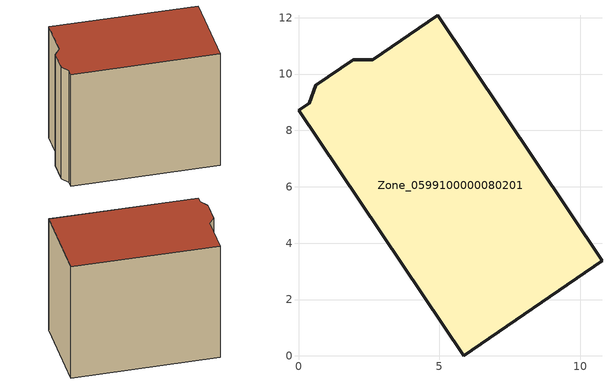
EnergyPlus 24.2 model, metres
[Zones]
Zone_0599100000080201
 floor ground (C_G): 0,8.71 0.38,8.97 0.61,9.6 1.94,10.51 2.63,10.5 4.94,12.09 10.77,3.37 5.86,0 z0
 wall outside (C_F): 5.86,0 10.77,3.37 4.94,12.09 2.63,10.5 1.94,10.51 0.61,9.6 0.38,8.97 0,8.71 5.86,0 z0:9.18
 roof outside (C_R): 0.38,8.97 0,8.71 5.86,0 10.77,3.37 4.94,12.09 2.63,10.5 1.94,10.51 0.61,9.6 z9.18
[BUILDING]
Pand.0599100000080201: North Axis=0; Terrain=City; Loads Convergence Tolerance Value=0.04; Temperature Convergence Tolerance Value=0.4; Solar Distribution=FullExterior; Maximum Number of Warmup Days=25; Minimum Number of Warmup Days=1
[Site:Location]
Rotterdam.The.Hague.AP_ZH_NLD Design_Conditions: Latitude=51.96; Longitude=4.45; Time Zone=1; Elevation=-4.5
[SITE:GROUNDTEMPERATURE:BUILDINGSURFACE]
18, 18, 18, 18, 18, 18, 18, 18, 18, 18, 18, 18
[MATERIAL] Thermal Absorptance=0.9; Solar Absorptance=0.7; Visible Absorptance=0.7
Name | Roughness | Thickness | Conductivity | Density | Specific Heat
G.TI.1946 | MediumSmooth | 0.15 | 1 | 540 | 1210
F.TI.1946 | Rough | 0.3 | 0.857143 | 1920 | 840
R.TI.1946 | MediumRough | 0.2 | 0.1 | 1500 | 1000
[CONSTRUCTION]
C_G: G.TI.1946
C_F: F.TI.1946
C_R: R.TI.1946
[ZONE]
Zone_0599100000080201: Type=1; Multiplier=1; Ceiling Height=Autocalculate; Volume=Autocalculate; Floor Area=autocalculate; Part of Total Floor Area=Yes
[ZONEINFILTRATION:DESIGNFLOWRATE]
Infil_Zone_0599100000080201: Zone or ZoneList or Space or SpaceList=Zone_0599100000080201; Schedule=AlwaysOn; Design Flow Rate Calculation Method=Flow/Area; Flow Rate per Floor Area=0.003; Constant Term Coefficient=1; Temperature Term Coefficient=0; Velocity Term Coefficient=0; Velocity Squared Term Coefficient=0
[HVACTEMPLATE:ZONE:IDEALLOADSAIRSYSTEM]
Zone_0599100000080201: Maximum Heating Supply Air Temperature=50; Minimum Cooling Supply Air Temperature=13; Maximum Heating Supply Air Humidity Ratio=0.0156; Minimum Cooling Supply Air Humidity Ratio=0.0077; Heating Limit=NoLimit; Cooling Limit=NoLimit; Dehumidification Control Type=ConstantSensibleHeatRatio; Cooling Sensible Heat Ratio=0.7; Dehumidification Setpoint=60; Humidification Control Type=None; Humidification Setpoint=30; Outdoor Air Method=None; Outdoor Air Flow Rate per Person=0.00944; Outdoor Air Flow Rate per Zone Floor Area=0; Outdoor Air Flow Rate per Zone=0; Demand Controlled Ventilation Type=None; Outdoor Air Economizer Type=NoEconomizer; Heat Recovery Type=None; Sensible Heat Recovery Effectiveness=0.7; Latent Heat Recovery Effectiveness=0.65
[ZONECONTROL:THERMOSTAT]
ThermostatControl_Zone_0599100000080201: Zone or ZoneList=Zone_0599100000080201; Control Type Schedule=DualSetpointControlType; Control 1=Thermostat_Zone_0599100000080201; Temperature Difference Between Cutout And Setpoint=0
[THERMOSTATSETPOINT:DUALSETPOINT]
Thermostat_Zone_0599100000080201: Heating Setpoint Temperature Schedule=HeatingSetpoint_Zone_0599100000080201; Cooling Setpoint Temperature Schedule=CoolingSetpoint_Zone_0599100000080201
[SCHEDULE:COMPACT]
HeatingSetpoint_Zone_0599100000080201: Through: 12/31, For: AllDays, Until: 24:00, 21
CoolingSetpoint_Zone_0599100000080201: Through: 12/31, For: AllDays, Until: 24:00, 24
DualSetpointControlType: Through: 12/31, For: AllDays, Until: 24:00, 4
AlwaysOn: Through: 12/31, For: AllDays, Until: 24:00, 1
